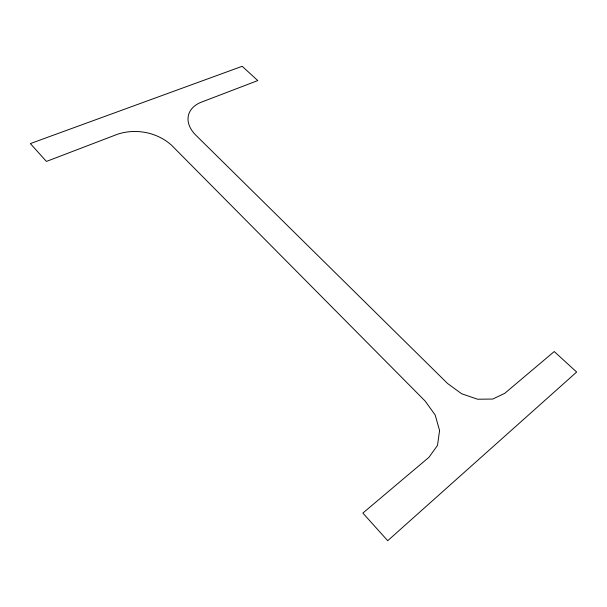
<?xml version="1.0" encoding="UTF-8"?>
<svg xmlns="http://www.w3.org/2000/svg" width="607" height="607" viewBox="0 0 607 607"><rect width="100%" height="100%" fill="white"/><g stroke="black" fill="none" stroke-linecap="round" stroke-linejoin="round"><path stroke-width="0.91" d="M439.582 430.545L437.495 445.401L428.99 457.268L362.857 513.082L387.714 540.7L576.65 372.045L554.237 351.552L504.705 393.359L492.725 399.057L477.534 399.216L461.608 393.738L447.594 383.51L195.94 135.293A36.572 23.688 14.9 0 1 201.645 102.052L257.793 80.579L242.17 66.3L30.35 143.586L46.42 161.439L117.781 134.139C136.127 128.214 157.183 132.288 171.569 145.248L425.15 401.06L435.181 415.013L439.582 430.545"/></g></svg>
